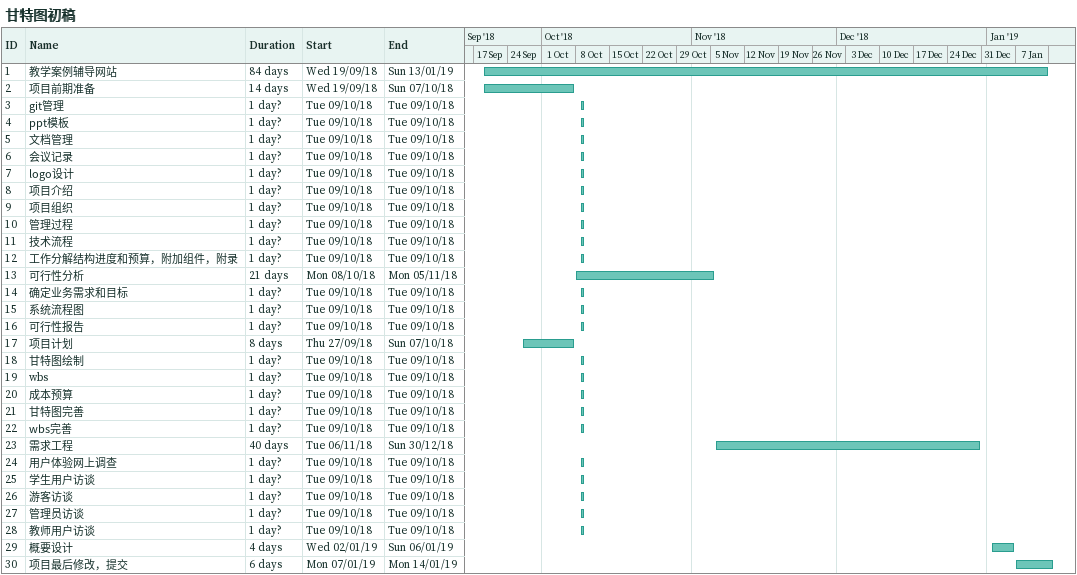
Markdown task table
甘特图初稿

| ID | Task | Duration | Start | Finish |
|---|---|---|---|---|
| 1 | 教学案例辅导网站 | 84d | 2018-09-19 | 2019-01-13 |
| 2 | 项目前期准备 | 14d | 2018-09-19 | 2018-10-07 |
| 3 | git管理 | 1d? | 2018-10-09 | 2018-10-09 |
| 4 | ppt模板 | 1d? | 2018-10-09 | 2018-10-09 |
| 5 | 文档管理 | 1d? | 2018-10-09 | 2018-10-09 |
| 6 | 会议记录 | 1d? | 2018-10-09 | 2018-10-09 |
| 7 | logo设计 | 1d? | 2018-10-09 | 2018-10-09 |
| 8 | 项目介绍 | 1d? | 2018-10-09 | 2018-10-09 |
| 9 | 项目组织 | 1d? | 2018-10-09 | 2018-10-09 |
| 10 | 管理过程 | 1d? | 2018-10-09 | 2018-10-09 |
| 11 | 技术流程 | 1d? | 2018-10-09 | 2018-10-09 |
| 12 | 工作分解结构进度和预算，附加组件，附录 | 1d? | 2018-10-09 | 2018-10-09 |
| 13 | 可行性分析 | 21d | 2018-10-08 | 2018-11-05 |
| 14 | 确定业务需求和目标 | 1d? | 2018-10-09 | 2018-10-09 |
| 15 | 系统流程图 | 1d? | 2018-10-09 | 2018-10-09 |
| 16 | 可行性报告 | 1d? | 2018-10-09 | 2018-10-09 |
| 17 | 项目计划 | 8d | 2018-09-27 | 2018-10-07 |
| 18 | 甘特图绘制 | 1d? | 2018-10-09 | 2018-10-09 |
| 19 | wbs | 1d? | 2018-10-09 | 2018-10-09 |
| 20 | 成本预算 | 1d? | 2018-10-09 | 2018-10-09 |
| 21 | 甘特图完善 | 1d? | 2018-10-09 | 2018-10-09 |
| 22 | wbs完善 | 1d? | 2018-10-09 | 2018-10-09 |
| 23 | 需求工程 | 40d | 2018-11-06 | 2018-12-30 |
| 24 | 用户体验网上调查 | 1d? | 2018-10-09 | 2018-10-09 |
| 25 | 学生用户访谈 | 1d? | 2018-10-09 | 2018-10-09 |
| 26 | 游客访谈 | 1d? | 2018-10-09 | 2018-10-09 |
| 27 | 管理员访谈 | 1d? | 2018-10-09 | 2018-10-09 |
| 28 | 教师用户访谈 | 1d? | 2018-10-09 | 2018-10-09 |
| 29 | 概要设计 | 4d | 2019-01-02 | 2019-01-06 |
| 30 | 项目最后修改，提交 | 6d | 2019-01-07 | 2019-01-14 |
